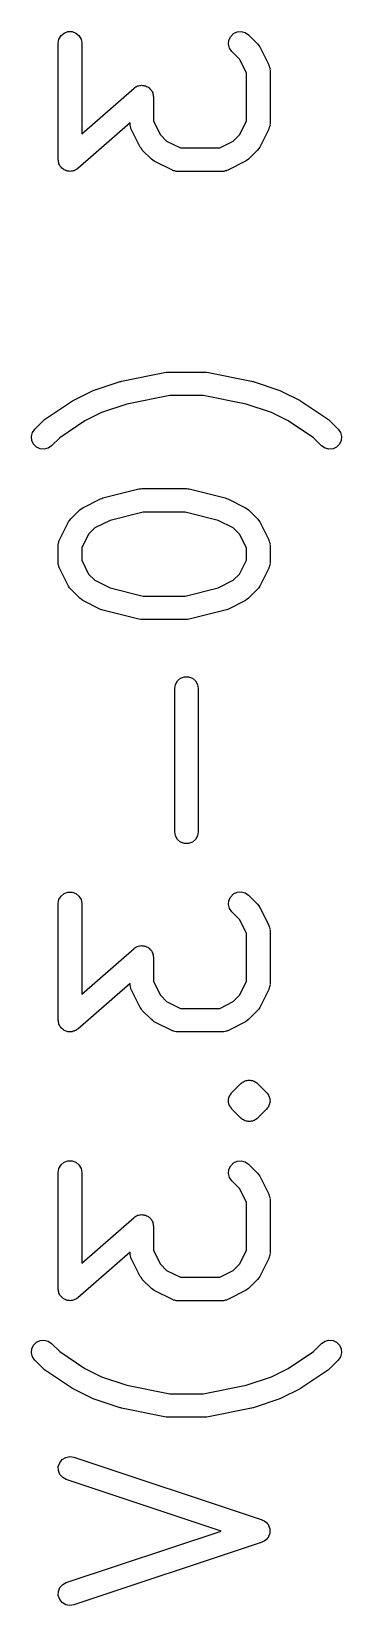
# Model space of a CAD drawing. Extents: x 91.3 to 189.8, y -113.5 to -60.4.
# Drawn here: x 161.28 to 162.6, y -80.68 to -73.99 of the extents above; entities that cross this region are included whole.
import ezdxf

# ---------------------------------------------------------------- set-up
doc = ezdxf.new("R2010")
doc.units = 0
doc.header["$MEASUREMENT"] = 0
doc.layers.add('BLACK', color=7, linetype='CONTINUOUS')

msp = doc.modelspace()

# ---------------------------------------------------------------- linework, layer by layer
at = {"layer": 'Black'}
for p, q in [((161.417, -73.9953), (161.433, -73.9893)), ((161.433, -73.9893), (161.451, -73.9893)), ((161.451, -73.9893), (161.467, -73.9953)), ((162.137, -73.9976), (162.153, -73.9903)), ((162.153, -73.9903), (162.17, -73.9888)), ((162.17, -73.9888), (162.187, -73.9933)), ((162.187, -73.9933), (162.201, -74.0032)), ((161.392, -74.0386), (161.395, -74.0215)), ((161.392, -74.5338), (161.392, -74.0386)), ((161.395, -74.0215), (161.404, -74.0064)), ((161.404, -74.0064), (161.417, -73.9953)), ((161.467, -73.9953), (161.48, -74.0064)), ((161.48, -74.0064), (161.489, -74.0215)), ((161.489, -74.0215), (161.492, -74.0386)), ((161.492, -74.0386), (161.492, -74.4236)), ((162.116, -74.0429), (162.117, -74.0256)), ((162.12, -74.0597), (162.116, -74.0429)), ((162.117, -74.0256), (162.125, -74.0099)), ((162.13, -74.0739), (162.12, -74.0597)), ((162.125, -74.0099), (162.137, -73.9976)), ((162.201, -74.0032), (162.239, -74.0413)), ((162.239, -74.0413), (162.244, -74.0479)), ((162.244, -74.0479), (162.249, -74.0543)), ((162.249, -74.0543), (162.287, -74.1305)), ((162.163, -74.1063), (162.13, -74.0739)), ((162.192, -74.1647), (162.163, -74.1063)), ((162.192, -74.3696), (162.192, -74.1647)), ((162.287, -74.1305), (162.287, -74.1333)), ((162.287, -74.1333), (162.289, -74.1358)), ((162.289, -74.1358), (162.29, -74.1415)), ((162.29, -74.1415), (162.292, -74.1471)), ((162.292, -74.1471), (162.291, -74.15)), ((162.291, -74.15), (162.292, -74.1529)), ((162.292, -74.1529), (162.292, -74.3814)), ((161.492, -74.4236), (161.714, -74.2295)), ((161.714, -74.2295), (161.718, -74.227)), ((161.718, -74.227), (161.722, -74.2238)), ((161.722, -74.2238), (161.725, -74.2225)), ((161.725, -74.2225), (161.729, -74.2205)), ((161.729, -74.2205), (161.733, -74.2196)), ((161.733, -74.2196), (161.738, -74.2179)), ((161.738, -74.2179), (161.742, -74.2179)), ((161.742, -74.2179), (161.746, -74.2172)), ((161.746, -74.2172), (161.75, -74.2179)), ((161.75, -74.2179), (161.755, -74.2179)), ((161.755, -74.2179), (161.759, -74.2192)), ((161.759, -74.2192), (161.763, -74.2198)), ((161.763, -74.2198), (161.767, -74.2222)), ((161.767, -74.2222), (161.772, -74.2238)), ((161.772, -74.2238), (161.775, -74.2263)), ((161.775, -74.2263), (161.778, -74.2282)), ((161.778, -74.2282), (161.781, -74.2319)), ((161.781, -74.2319), (161.785, -74.235)), ((161.785, -74.235), (161.787, -74.2383)), ((161.787, -74.2383), (161.789, -74.2413)), ((161.789, -74.2413), (161.791, -74.2458)), ((161.791, -74.2458), (161.794, -74.25)), ((161.794, -74.25), (161.794, -74.2538)), ((161.794, -74.2538), (161.796, -74.2574)), ((161.796, -74.2574), (161.796, -74.2623)), ((161.796, -74.2623), (161.797, -74.2671)), ((161.797, -74.2671), (161.797, -74.3696)), ((161.697, -74.3773), (161.475, -74.5714)), ((161.697, -74.3814), (161.697, -74.3773)), ((161.697, -74.3843), (161.697, -74.3814)), ((161.697, -74.3871), (161.697, -74.3843)), ((161.699, -74.3928), (161.697, -74.3871)), ((161.7, -74.3985), (161.699, -74.3928)), ((161.797, -74.3696), (161.826, -74.428)), ((162.163, -74.428), (162.192, -74.3696)), ((162.29, -74.3928), (162.289, -74.3985)), ((162.292, -74.3871), (162.29, -74.3928)), ((162.292, -74.3814), (162.291, -74.3843)), ((162.291, -74.3843), (162.292, -74.3871)), ((161.701, -74.401), (161.7, -74.3985)), ((161.702, -74.4038), (161.701, -74.401)), ((161.74, -74.48), (161.702, -74.4038)), ((161.826, -74.428), (161.852, -74.4546)), ((161.852, -74.4546), (161.911, -74.4838)), ((162.078, -74.4838), (162.136, -74.4546)), ((162.136, -74.4546), (162.163, -74.428)), ((162.287, -74.4038), (162.249, -74.48)), ((162.289, -74.3985), (162.287, -74.401)), ((162.287, -74.401), (162.287, -74.4038)), ((161.745, -74.4864), (161.74, -74.48)), ((161.749, -74.493), (161.745, -74.4864)), ((161.788, -74.5311), (161.749, -74.493)), ((161.911, -74.4838), (162.078, -74.4838)), ((162.239, -74.493), (162.201, -74.5311)), ((162.244, -74.4864), (162.239, -74.493)), ((162.249, -74.48), (162.244, -74.4864)), ((161.393, -74.5386), (161.392, -74.5338)), ((161.393, -74.5435), (161.393, -74.5386)), ((161.394, -74.5471), (161.393, -74.5435)), ((161.395, -74.5509), (161.394, -74.5471)), ((161.397, -74.5551), (161.395, -74.5509)), ((161.399, -74.5597), (161.397, -74.5551)), ((161.402, -74.5626), (161.399, -74.5597)), ((161.404, -74.566), (161.402, -74.5626)), ((161.407, -74.5691), (161.404, -74.566)), ((161.411, -74.5728), (161.407, -74.5691)), ((161.414, -74.5746), (161.411, -74.5728)), ((161.417, -74.5771), (161.414, -74.5746)), ((161.421, -74.5788), (161.417, -74.5771)), ((161.426, -74.5811), (161.421, -74.5788)), ((161.43, -74.5817), (161.426, -74.5811)), ((161.433, -74.5831), (161.43, -74.5817)), ((161.438, -74.5831), (161.433, -74.5831)), ((161.443, -74.5838), (161.438, -74.5831)), ((161.447, -74.5831), (161.443, -74.5838)), ((161.451, -74.5831), (161.447, -74.5831)), ((161.455, -74.5814), (161.451, -74.5831)), ((161.46, -74.5804), (161.455, -74.5814)), ((161.463, -74.5784), (161.46, -74.5804)), ((161.467, -74.5771), (161.463, -74.5784)), ((161.471, -74.574), (161.467, -74.5771)), ((161.475, -74.5714), (161.471, -74.574)), ((161.794, -74.5357), (161.788, -74.5311)), ((161.8, -74.5404), (161.794, -74.5357)), ((161.877, -74.5785), (161.8, -74.5404)), ((161.879, -74.5794), (161.877, -74.5785)), ((161.882, -74.5808), (161.879, -74.5794)), ((161.888, -74.5818), (161.882, -74.5808)), ((161.893, -74.5835), (161.888, -74.5818)), ((161.896, -74.5833), (161.893, -74.5835)), ((161.899, -74.5838), (161.896, -74.5833)), ((162.09, -74.5838), (161.899, -74.5838)), ((162.092, -74.5833), (162.09, -74.5838)), ((162.095, -74.5835), (162.092, -74.5833)), ((162.101, -74.5818), (162.095, -74.5835)), ((162.107, -74.5808), (162.101, -74.5818)), ((162.109, -74.5794), (162.107, -74.5808)), ((162.112, -74.5785), (162.109, -74.5794)), ((162.188, -74.5404), (162.112, -74.5785)), ((162.195, -74.5357), (162.188, -74.5404)), ((162.201, -74.5311), (162.195, -74.5357)), ((161.661, -75.4753), (161.851, -75.4372)), ((161.851, -75.4372), (161.856, -75.4371)), ((161.856, -75.4371), (161.861, -75.4362)), ((161.861, -75.4362), (162.013, -75.4362)), ((162.013, -75.4362), (162.018, -75.4371)), ((162.018, -75.4371), (162.023, -75.4372)), ((162.023, -75.4372), (162.214, -75.4753)), ((161.458, -75.5558), (161.534, -75.5177)), ((161.534, -75.5177), (161.537, -75.5166)), ((161.537, -75.5166), (161.54, -75.5149)), ((161.54, -75.5149), (161.655, -75.4769)), ((161.655, -75.4769), (161.658, -75.4764)), ((161.658, -75.4764), (161.661, -75.4753)), ((162.214, -75.4753), (162.217, -75.4764)), ((162.217, -75.4764), (162.22, -75.4769)), ((162.22, -75.4769), (162.334, -75.5149)), ((162.334, -75.5149), (162.337, -75.5166)), ((162.337, -75.5166), (162.34, -75.5177)), ((162.34, -75.5177), (162.417, -75.5558)), ((161.338, -75.6351), (161.452, -75.5589)), ((161.452, -75.5589), (161.455, -75.5576)), ((161.455, -75.5576), (161.458, -75.5558)), ((161.683, -75.5727), (161.575, -75.6087)), ((161.866, -75.5362), (161.683, -75.5727)), ((162.008, -75.5362), (161.866, -75.5362)), ((162.191, -75.5727), (162.008, -75.5362)), ((162.299, -75.6087), (162.191, -75.5727)), ((162.417, -75.5558), (162.419, -75.5576)), ((162.419, -75.5576), (162.422, -75.5589)), ((162.422, -75.5589), (162.536, -75.6351)), ((161.292, -75.6794), (161.33, -75.6413)), ((161.33, -75.6413), (161.334, -75.6385)), ((161.334, -75.6385), (161.338, -75.6351)), ((161.505, -75.6438), (161.398, -75.7155)), ((161.575, -75.6087), (161.505, -75.6438)), ((162.369, -75.6438), (162.299, -75.6087)), ((162.477, -75.7155), (162.369, -75.6438)), ((162.536, -75.6351), (162.54, -75.6385)), ((162.54, -75.6385), (162.544, -75.6413)), ((162.544, -75.6413), (162.582, -75.6794)), ((161.278, -75.7104), (161.282, -75.6936)), ((161.279, -75.7277), (161.278, -75.7104)), ((161.287, -75.7434), (161.279, -75.7277)), ((161.282, -75.6936), (161.292, -75.6794)), ((161.398, -75.7155), (161.363, -75.7501)), ((162.511, -75.7501), (162.477, -75.7155)), ((162.582, -75.6794), (162.592, -75.6936)), ((162.595, -75.7277), (162.588, -75.7434)), ((162.592, -75.6936), (162.596, -75.7104)), ((162.596, -75.7104), (162.595, -75.7277)), ((161.299, -75.7557), (161.287, -75.7434)), ((161.315, -75.7631), (161.299, -75.7557)), ((161.332, -75.7646), (161.315, -75.7631)), ((161.349, -75.7601), (161.332, -75.7646)), ((161.363, -75.7501), (161.349, -75.7601)), ((162.526, -75.7601), (162.511, -75.7501)), ((162.542, -75.7646), (162.526, -75.7601)), ((162.56, -75.7631), (162.542, -75.7646)), ((162.575, -75.7557), (162.56, -75.7631)), ((162.588, -75.7434), (162.575, -75.7557)), ((161.582, -75.971), (161.735, -75.9329)), ((161.735, -75.9329), (161.741, -75.9325)), ((161.741, -75.9325), (161.747, -75.9314)), ((161.747, -75.9314), (161.937, -75.9314)), ((161.937, -75.9314), (161.943, -75.9325)), ((161.943, -75.9325), (161.949, -75.9329)), ((161.949, -75.9329), (162.102, -75.971)), ((161.496, -76.0129), (161.572, -75.9748)), ((161.572, -75.9748), (161.577, -75.9732)), ((161.577, -75.9732), (161.582, -75.971)), ((162.102, -75.971), (162.107, -75.9732)), ((162.107, -75.9732), (162.112, -75.9748)), ((162.112, -75.9748), (162.188, -76.0129)), ((161.435, -76.0734), (161.44, -76.0669)), ((161.44, -76.0669), (161.445, -76.0604)), ((161.445, -76.0604), (161.483, -76.0223)), ((161.483, -76.0223), (161.489, -76.0177)), ((161.489, -76.0177), (161.496, -76.0129)), ((161.612, -76.0667), (161.548, -76.0987)), ((161.753, -76.0314), (161.612, -76.0667)), ((161.931, -76.0314), (161.753, -76.0314)), ((162.072, -76.0667), (161.931, -76.0314)), ((162.136, -76.0987), (162.072, -76.0667)), ((162.188, -76.0129), (162.195, -76.0177)), ((162.195, -76.0177), (162.201, -76.0223)), ((162.201, -76.0223), (162.239, -76.0604)), ((162.239, -76.0604), (162.244, -76.0669)), ((162.244, -76.0669), (162.249, -76.0734)), ((161.397, -76.1495), (161.435, -76.0734)), ((161.521, -76.1253), (161.492, -76.1837)), ((161.548, -76.0987), (161.521, -76.1253)), ((162.163, -76.1253), (162.136, -76.0987)), ((162.192, -76.1837), (162.163, -76.1253)), ((162.249, -76.0734), (162.287, -76.1495)), ((161.392, -76.1662), (161.394, -76.1606)), ((161.392, -76.1691), (161.392, -76.1662)), ((161.392, -76.1719), (161.392, -76.1691)), ((161.392, -76.2481), (161.392, -76.1719)), ((161.394, -76.1606), (161.395, -76.1548)), ((161.395, -76.1548), (161.396, -76.1523)), ((161.396, -76.1523), (161.397, -76.1495)), ((161.492, -76.1837), (161.492, -76.2363)), ((162.192, -76.2363), (162.192, -76.1837)), ((162.287, -76.1495), (162.287, -76.1523)), ((162.287, -76.1523), (162.289, -76.1548)), ((162.289, -76.1548), (162.29, -76.1606)), ((162.29, -76.1606), (162.292, -76.1662)), ((162.292, -76.1662), (162.291, -76.1691)), ((162.291, -76.1691), (162.292, -76.1719)), ((162.292, -76.1719), (162.292, -76.2481)), ((161.392, -76.2509), (161.392, -76.2481)), ((161.392, -76.2538), (161.392, -76.2509)), ((161.394, -76.2594), (161.392, -76.2538)), ((161.395, -76.2652), (161.394, -76.2594)), ((161.396, -76.2677), (161.395, -76.2652)), ((161.397, -76.2705), (161.396, -76.2677)), ((161.492, -76.2363), (161.521, -76.2947)), ((162.163, -76.2947), (162.192, -76.2363)), ((162.289, -76.2652), (162.287, -76.2677)), ((162.287, -76.2677), (162.287, -76.2705)), ((162.29, -76.2594), (162.289, -76.2652)), ((162.292, -76.2538), (162.29, -76.2594)), ((162.292, -76.2481), (162.291, -76.2509)), ((162.291, -76.2509), (162.292, -76.2538)), ((161.435, -76.3466), (161.397, -76.2705)), ((161.521, -76.2947), (161.548, -76.3213)), ((161.548, -76.3213), (161.612, -76.3533)), ((162.072, -76.3533), (162.136, -76.3213)), ((162.136, -76.3213), (162.163, -76.2947)), ((162.287, -76.2705), (162.249, -76.3466)), ((161.44, -76.3531), (161.435, -76.3466)), ((161.445, -76.3596), (161.44, -76.3531)), ((161.483, -76.3977), (161.445, -76.3596)), ((161.489, -76.4023), (161.483, -76.3977)), ((161.612, -76.3533), (161.753, -76.3886)), ((161.753, -76.3886), (161.931, -76.3886)), ((161.931, -76.3886), (162.072, -76.3533)), ((162.201, -76.3977), (162.195, -76.4023)), ((162.239, -76.3596), (162.201, -76.3977)), ((162.244, -76.3531), (162.239, -76.3596)), ((162.249, -76.3466), (162.244, -76.3531)), ((161.496, -76.4071), (161.489, -76.4023)), ((161.572, -76.4452), (161.496, -76.4071)), ((161.577, -76.4468), (161.572, -76.4452)), ((161.582, -76.449), (161.577, -76.4468)), ((161.735, -76.4871), (161.582, -76.449)), ((162.102, -76.449), (161.949, -76.4871)), ((162.107, -76.4468), (162.102, -76.449)), ((162.112, -76.4452), (162.107, -76.4468)), ((162.188, -76.4071), (162.112, -76.4452)), ((162.195, -76.4023), (162.188, -76.4071)), ((161.741, -76.4875), (161.735, -76.4871)), ((161.747, -76.4886), (161.741, -76.4875)), ((161.937, -76.4886), (161.747, -76.4886)), ((161.943, -76.4875), (161.937, -76.4886)), ((161.949, -76.4871), (161.943, -76.4875)), ((161.912, -76.7381), (161.928, -76.7322)), ((161.928, -76.7322), (161.946, -76.7322)), ((161.946, -76.7322), (161.962, -76.7381)), ((161.887, -76.7814), (161.89, -76.7643)), ((161.887, -77.391), (161.887, -76.7814)), ((161.89, -76.7643), (161.899, -76.7493)), ((161.899, -76.7493), (161.912, -76.7381)), ((161.962, -76.7381), (161.975, -76.7493)), ((161.975, -76.7493), (161.984, -76.7643)), ((161.984, -76.7643), (161.987, -76.7814)), ((161.987, -76.7814), (161.987, -77.391)), ((161.89, -77.4081), (161.887, -77.391)), ((161.987, -77.391), (161.984, -77.4081)), ((161.899, -77.4231), (161.89, -77.4081)), ((161.912, -77.4343), (161.899, -77.4231)), ((161.928, -77.4402), (161.912, -77.4343)), ((161.946, -77.4402), (161.928, -77.4402)), ((161.962, -77.4343), (161.946, -77.4402)), ((161.975, -77.4231), (161.962, -77.4343)), ((161.984, -77.4081), (161.975, -77.4231)), ((161.395, -77.6786), (161.404, -77.6636)), ((161.404, -77.6636), (161.417, -77.6524)), ((161.417, -77.6524), (161.433, -77.6465)), ((161.433, -77.6465), (161.451, -77.6465)), ((161.451, -77.6465), (161.467, -77.6524)), ((161.467, -77.6524), (161.48, -77.6636)), ((161.48, -77.6636), (161.489, -77.6786)), ((162.117, -77.6828), (162.125, -77.667)), ((162.125, -77.667), (162.137, -77.6548)), ((162.137, -77.6548), (162.153, -77.6474)), ((162.153, -77.6474), (162.17, -77.6459)), ((162.17, -77.6459), (162.187, -77.6504)), ((162.187, -77.6504), (162.201, -77.6604)), ((162.201, -77.6604), (162.239, -77.6985)), ((161.392, -77.6957), (161.395, -77.6786)), ((161.392, -78.191), (161.392, -77.6957)), ((161.489, -77.6786), (161.492, -77.6957)), ((161.492, -77.6957), (161.492, -78.0808)), ((162.116, -77.7001), (162.117, -77.6828)), ((162.12, -77.7168), (162.116, -77.7001)), ((162.13, -77.7311), (162.12, -77.7168)), ((162.163, -77.7634), (162.13, -77.7311)), ((162.239, -77.6985), (162.244, -77.705)), ((162.244, -77.705), (162.249, -77.7115)), ((162.249, -77.7115), (162.287, -77.7876)), ((162.192, -77.8218), (162.163, -77.7634)), ((162.287, -77.7876), (162.287, -77.7904)), ((162.287, -77.7904), (162.289, -77.7929)), ((162.289, -77.7929), (162.29, -77.7987)), ((162.29, -77.7987), (162.292, -77.8043)), ((162.292, -77.8043), (162.291, -77.8072)), ((162.192, -78.0268), (162.192, -77.8218)), ((162.291, -77.8072), (162.292, -77.81)), ((162.292, -77.81), (162.292, -78.0386)), ((161.492, -78.0808), (161.714, -77.8867)), ((161.714, -77.8867), (161.718, -77.8841)), ((161.718, -77.8841), (161.722, -77.881)), ((161.722, -77.881), (161.725, -77.8797)), ((161.725, -77.8797), (161.729, -77.8777)), ((161.729, -77.8777), (161.733, -77.8767)), ((161.733, -77.8767), (161.738, -77.875)), ((161.738, -77.875), (161.742, -77.875)), ((161.742, -77.875), (161.746, -77.8743)), ((161.746, -77.8743), (161.75, -77.875)), ((161.75, -77.875), (161.755, -77.875)), ((161.755, -77.875), (161.759, -77.8764)), ((161.759, -77.8764), (161.763, -77.877)), ((161.763, -77.877), (161.767, -77.8793)), ((161.767, -77.8793), (161.772, -77.881)), ((161.772, -77.881), (161.775, -77.8835)), ((161.775, -77.8835), (161.778, -77.8853)), ((161.778, -77.8853), (161.781, -77.889)), ((161.781, -77.889), (161.785, -77.8921)), ((161.785, -77.8921), (161.787, -77.8955)), ((161.787, -77.8955), (161.789, -77.8984)), ((161.789, -77.8984), (161.791, -77.903)), ((161.791, -77.903), (161.794, -77.9072)), ((161.794, -77.9072), (161.794, -77.911)), ((161.794, -77.911), (161.796, -77.9146)), ((161.796, -77.9146), (161.796, -77.9195)), ((161.796, -77.9195), (161.797, -77.9243)), ((161.797, -77.9243), (161.797, -78.0268)), ((161.697, -78.0345), (161.475, -78.2286)), ((161.697, -78.0386), (161.697, -78.0345)), ((161.697, -78.0414), (161.697, -78.0386)), ((161.697, -78.0443), (161.697, -78.0414)), ((161.699, -78.0499), (161.697, -78.0443)), ((161.7, -78.0557), (161.699, -78.0499)), ((161.701, -78.0582), (161.7, -78.0557)), ((161.702, -78.0609), (161.701, -78.0582)), ((161.74, -78.1371), (161.702, -78.0609)), ((161.797, -78.0268), (161.826, -78.0851)), ((162.163, -78.0851), (162.192, -78.0268)), ((162.287, -78.0609), (162.249, -78.1371)), ((162.289, -78.0557), (162.287, -78.0582)), ((162.287, -78.0582), (162.287, -78.0609)), ((162.29, -78.0499), (162.289, -78.0557)), ((162.292, -78.0443), (162.29, -78.0499)), ((162.292, -78.0386), (162.291, -78.0414)), ((162.291, -78.0414), (162.292, -78.0443)), ((161.745, -78.1436), (161.74, -78.1371)), ((161.826, -78.0851), (161.852, -78.1118)), ((161.852, -78.1118), (161.911, -78.141)), ((161.911, -78.141), (162.078, -78.141)), ((162.078, -78.141), (162.136, -78.1118)), ((162.136, -78.1118), (162.163, -78.0851)), ((162.249, -78.1371), (162.244, -78.1436)), ((161.393, -78.1958), (161.392, -78.191)), ((161.393, -78.2007), (161.393, -78.1958)), ((161.394, -78.2043), (161.393, -78.2007)), ((161.395, -78.2081), (161.394, -78.2043)), ((161.397, -78.2123), (161.395, -78.2081)), ((161.749, -78.1501), (161.745, -78.1436)), ((161.788, -78.1882), (161.749, -78.1501)), ((161.794, -78.1928), (161.788, -78.1882)), ((161.8, -78.1976), (161.794, -78.1928)), ((161.877, -78.2357), (161.8, -78.1976)), ((162.188, -78.1976), (162.112, -78.2357)), ((162.195, -78.1928), (162.188, -78.1976)), ((162.201, -78.1882), (162.195, -78.1928)), ((162.239, -78.1501), (162.201, -78.1882)), ((162.244, -78.1436), (162.239, -78.1501)), ((161.399, -78.2168), (161.397, -78.2123)), ((161.402, -78.2198), (161.399, -78.2168)), ((161.404, -78.2231), (161.402, -78.2198)), ((161.407, -78.2262), (161.404, -78.2231)), ((161.411, -78.2299), (161.407, -78.2262)), ((161.414, -78.2318), (161.411, -78.2299)), ((161.417, -78.2343), (161.414, -78.2318)), ((161.421, -78.2359), (161.417, -78.2343)), ((161.426, -78.2383), (161.421, -78.2359)), ((161.43, -78.2389), (161.426, -78.2383)), ((161.433, -78.2402), (161.43, -78.2389)), ((161.438, -78.2402), (161.433, -78.2402)), ((161.443, -78.2409), (161.438, -78.2402)), ((161.447, -78.2402), (161.443, -78.2409)), ((161.451, -78.2402), (161.447, -78.2402)), ((161.455, -78.2385), (161.451, -78.2402)), ((161.46, -78.2376), (161.455, -78.2385)), ((161.463, -78.2356), (161.46, -78.2376)), ((161.467, -78.2343), (161.463, -78.2356)), ((161.471, -78.2311), (161.467, -78.2343)), ((161.475, -78.2286), (161.471, -78.2311)), ((161.879, -78.2365), (161.877, -78.2357)), ((161.882, -78.2379), (161.879, -78.2365)), ((161.888, -78.239), (161.882, -78.2379)), ((161.893, -78.2406), (161.888, -78.239)), ((161.896, -78.2405), (161.893, -78.2406)), ((161.899, -78.241), (161.896, -78.2405)), ((162.09, -78.241), (161.899, -78.241)), ((162.092, -78.2405), (162.09, -78.241)), ((162.095, -78.2406), (162.092, -78.2405)), ((162.101, -78.239), (162.095, -78.2406)), ((162.107, -78.2379), (162.101, -78.239)), ((162.109, -78.2365), (162.107, -78.2379)), ((162.112, -78.2357), (162.109, -78.2365)), ((162.13, -78.4985), (162.168, -78.4604)), ((162.168, -78.4604), (162.172, -78.4578)), ((162.172, -78.4578), (162.175, -78.4548)), ((162.175, -78.4548), (162.179, -78.4529)), ((162.179, -78.4529), (162.183, -78.4504)), ((162.183, -78.4504), (162.187, -78.4493)), ((162.187, -78.4493), (162.191, -78.4474)), ((162.191, -78.4474), (162.195, -78.447)), ((162.195, -78.447), (162.199, -78.4459)), ((162.199, -78.4459), (162.204, -78.4463)), ((162.204, -78.4463), (162.208, -78.4459)), ((162.208, -78.4459), (162.212, -78.447)), ((162.212, -78.447), (162.217, -78.4474)), ((162.217, -78.4474), (162.221, -78.4493)), ((162.221, -78.4493), (162.225, -78.4504)), ((162.225, -78.4504), (162.229, -78.4529)), ((162.229, -78.4529), (162.232, -78.4548)), ((162.232, -78.4548), (162.236, -78.4579)), ((162.236, -78.4579), (162.239, -78.4604)), ((162.239, -78.4604), (162.277, -78.4985)), ((162.116, -78.5251), (162.117, -78.5231)), ((162.116, -78.5273), (162.116, -78.5251)), ((162.116, -78.5295), (162.116, -78.5273)), ((162.116, -78.5338), (162.116, -78.5295)), ((162.116, -78.5382), (162.116, -78.5338)), ((162.116, -78.5403), (162.116, -78.5382)), ((162.116, -78.5425), (162.116, -78.5403)), ((162.117, -78.5446), (162.116, -78.5425)), ((162.117, -78.5209), (162.119, -78.5169)), ((162.117, -78.5231), (162.117, -78.5209)), ((162.119, -78.5169), (162.12, -78.5127)), ((162.12, -78.5127), (162.122, -78.5109)), ((162.122, -78.5088), (162.124, -78.5071)), ((162.122, -78.5109), (162.122, -78.5088)), ((162.124, -78.5071), (162.125, -78.5051)), ((162.125, -78.5051), (162.128, -78.502)), ((162.128, -78.502), (162.13, -78.4985)), ((162.277, -78.4985), (162.28, -78.502)), ((162.28, -78.502), (162.283, -78.5051)), ((162.283, -78.5051), (162.284, -78.5071)), ((162.284, -78.5071), (162.285, -78.5088)), ((162.285, -78.5088), (162.286, -78.5109)), ((162.286, -78.5109), (162.287, -78.5127)), ((162.287, -78.5127), (162.288, -78.5169)), ((162.288, -78.5169), (162.29, -78.5209)), ((162.29, -78.5209), (162.29, -78.5231)), ((162.29, -78.5231), (162.291, -78.5251)), ((162.291, -78.5425), (162.29, -78.5446)), ((162.291, -78.5251), (162.291, -78.5273)), ((162.291, -78.5273), (162.292, -78.5295)), ((162.292, -78.5295), (162.291, -78.5338)), ((162.291, -78.5338), (162.292, -78.5382)), ((162.292, -78.5382), (162.291, -78.5403)), ((162.291, -78.5403), (162.291, -78.5425)), ((162.117, -78.5468), (162.117, -78.5446)), ((162.119, -78.5507), (162.117, -78.5468)), ((162.12, -78.5549), (162.119, -78.5507)), ((162.122, -78.5567), (162.12, -78.5549)), ((162.122, -78.5588), (162.122, -78.5567)), ((162.124, -78.5605), (162.122, -78.5588)), ((162.125, -78.5625), (162.124, -78.5605)), ((162.128, -78.5656), (162.125, -78.5625)), ((162.13, -78.5692), (162.128, -78.5656)), ((162.168, -78.6073), (162.13, -78.5692)), ((162.172, -78.6098), (162.168, -78.6073)), ((162.175, -78.6129), (162.172, -78.6098)), ((162.236, -78.6098), (162.232, -78.6129)), ((162.239, -78.6073), (162.236, -78.6098)), ((162.277, -78.5692), (162.239, -78.6073)), ((162.28, -78.5656), (162.277, -78.5692)), ((162.283, -78.5625), (162.28, -78.5656)), ((162.284, -78.5605), (162.283, -78.5625)), ((162.285, -78.5588), (162.284, -78.5605)), ((162.286, -78.5567), (162.285, -78.5588)), ((162.287, -78.5549), (162.286, -78.5567)), ((162.288, -78.5507), (162.287, -78.5549)), ((162.29, -78.5468), (162.288, -78.5507)), ((162.29, -78.5446), (162.29, -78.5468)), ((162.179, -78.6147), (162.175, -78.6129)), ((162.183, -78.6172), (162.179, -78.6147)), ((162.187, -78.6184), (162.183, -78.6172)), ((162.191, -78.6202), (162.187, -78.6184)), ((162.195, -78.6206), (162.191, -78.6202)), ((162.199, -78.6217), (162.195, -78.6206)), ((162.204, -78.6213), (162.199, -78.6217)), ((162.208, -78.6217), (162.204, -78.6213)), ((162.212, -78.6206), (162.208, -78.6217)), ((162.217, -78.6202), (162.212, -78.6206)), ((162.221, -78.6184), (162.217, -78.6202)), ((162.225, -78.6172), (162.221, -78.6184)), ((162.229, -78.6147), (162.225, -78.6172)), ((162.232, -78.6129), (162.229, -78.6147)), ((161.395, -78.8215), (161.404, -78.8064)), ((161.404, -78.8064), (161.417, -78.7953)), ((161.417, -78.7953), (161.433, -78.7893)), ((161.433, -78.7893), (161.451, -78.7893)), ((161.451, -78.7893), (161.467, -78.7953)), ((161.467, -78.7953), (161.48, -78.8064)), ((161.48, -78.8064), (161.489, -78.8215)), ((162.117, -78.8256), (162.125, -78.8099)), ((162.125, -78.8099), (162.137, -78.7976)), ((162.137, -78.7976), (162.153, -78.7903)), ((162.153, -78.7903), (162.17, -78.7888)), ((162.17, -78.7888), (162.187, -78.7933)), ((162.187, -78.7933), (162.201, -78.8032)), ((162.201, -78.8032), (162.239, -78.8413)), ((161.392, -78.8386), (161.395, -78.8215)), ((161.392, -79.3338), (161.392, -78.8386)), ((161.489, -78.8215), (161.492, -78.8386)), ((161.492, -78.8386), (161.492, -79.2236)), ((162.116, -78.8429), (162.117, -78.8256)), ((162.12, -78.8597), (162.116, -78.8429)), ((162.13, -78.8739), (162.12, -78.8597)), ((162.163, -78.9063), (162.13, -78.8739)), ((162.239, -78.8413), (162.244, -78.8479)), ((162.244, -78.8479), (162.249, -78.8543)), ((162.249, -78.8543), (162.287, -78.9305)), ((162.192, -78.9647), (162.163, -78.9063)), ((162.287, -78.9305), (162.287, -78.9333)), ((162.287, -78.9333), (162.289, -78.9358)), ((162.289, -78.9358), (162.29, -78.9415)), ((162.29, -78.9415), (162.292, -78.9471)), ((162.192, -79.1696), (162.192, -78.9647)), ((162.292, -78.9471), (162.291, -78.95)), ((162.291, -78.95), (162.292, -78.9529)), ((162.292, -78.9529), (162.292, -79.1814)), ((161.492, -79.2236), (161.714, -79.0295)), ((161.714, -79.0295), (161.718, -79.027)), ((161.718, -79.027), (161.722, -79.0238)), ((161.722, -79.0238), (161.725, -79.0225)), ((161.725, -79.0225), (161.729, -79.0205)), ((161.729, -79.0205), (161.733, -79.0196)), ((161.733, -79.0196), (161.738, -79.0179)), ((161.738, -79.0179), (161.742, -79.0179)), ((161.742, -79.0179), (161.746, -79.0172)), ((161.746, -79.0172), (161.75, -79.0179)), ((161.75, -79.0179), (161.755, -79.0179)), ((161.755, -79.0179), (161.759, -79.0192)), ((161.759, -79.0192), (161.763, -79.0198)), ((161.763, -79.0198), (161.767, -79.0222)), ((161.767, -79.0222), (161.772, -79.0238)), ((161.772, -79.0238), (161.775, -79.0263)), ((161.775, -79.0263), (161.778, -79.0282)), ((161.778, -79.0282), (161.781, -79.0319)), ((161.781, -79.0319), (161.785, -79.035)), ((161.785, -79.035), (161.787, -79.0383)), ((161.787, -79.0383), (161.789, -79.0413)), ((161.789, -79.0413), (161.791, -79.0458)), ((161.791, -79.0458), (161.794, -79.05)), ((161.794, -79.05), (161.794, -79.0538)), ((161.794, -79.0538), (161.796, -79.0574)), ((161.796, -79.0574), (161.796, -79.0623)), ((161.796, -79.0623), (161.797, -79.0671)), ((161.797, -79.0671), (161.797, -79.1696)), ((161.697, -79.1773), (161.475, -79.3714)), ((161.697, -79.1814), (161.697, -79.1773)), ((161.697, -79.1843), (161.697, -79.1814)), ((161.697, -79.1871), (161.697, -79.1843)), ((161.699, -79.1928), (161.697, -79.1871)), ((161.7, -79.1985), (161.699, -79.1928)), ((161.701, -79.201), (161.7, -79.1985)), ((161.702, -79.2038), (161.701, -79.201)), ((161.74, -79.28), (161.702, -79.2038)), ((161.797, -79.1696), (161.826, -79.228)), ((162.163, -79.228), (162.192, -79.1696)), ((162.287, -79.2038), (162.249, -79.28)), ((162.289, -79.1985), (162.287, -79.201)), ((162.287, -79.201), (162.287, -79.2038)), ((162.29, -79.1928), (162.289, -79.1985)), ((162.292, -79.1871), (162.29, -79.1928)), ((162.292, -79.1814), (162.291, -79.1843)), ((162.291, -79.1843), (162.292, -79.1871)), ((161.826, -79.228), (161.852, -79.2546)), ((161.852, -79.2546), (161.911, -79.2838)), ((162.078, -79.2838), (162.136, -79.2546)), ((162.136, -79.2546), (162.163, -79.228)), ((161.393, -79.3386), (161.392, -79.3338)), ((161.393, -79.3435), (161.393, -79.3386)), ((161.394, -79.3471), (161.393, -79.3435)), ((161.745, -79.2864), (161.74, -79.28)), ((161.749, -79.293), (161.745, -79.2864)), ((161.788, -79.3311), (161.749, -79.293)), ((161.794, -79.3357), (161.788, -79.3311)), ((161.8, -79.3404), (161.794, -79.3357)), ((161.877, -79.3785), (161.8, -79.3404)), ((161.911, -79.2838), (162.078, -79.2838)), ((162.188, -79.3404), (162.112, -79.3785)), ((162.195, -79.3357), (162.188, -79.3404)), ((162.201, -79.3311), (162.195, -79.3357)), ((162.239, -79.293), (162.201, -79.3311)), ((162.244, -79.2864), (162.239, -79.293)), ((162.249, -79.28), (162.244, -79.2864)), ((161.395, -79.3509), (161.394, -79.3471)), ((161.397, -79.3551), (161.395, -79.3509)), ((161.399, -79.3597), (161.397, -79.3551)), ((161.402, -79.3626), (161.399, -79.3597)), ((161.404, -79.366), (161.402, -79.3626)), ((161.407, -79.3691), (161.404, -79.366)), ((161.411, -79.3728), (161.407, -79.3691)), ((161.414, -79.3746), (161.411, -79.3728)), ((161.417, -79.3771), (161.414, -79.3746)), ((161.421, -79.3788), (161.417, -79.3771)), ((161.426, -79.3811), (161.421, -79.3788)), ((161.43, -79.3817), (161.426, -79.3811)), ((161.433, -79.3831), (161.43, -79.3817)), ((161.438, -79.3831), (161.433, -79.3831)), ((161.443, -79.3838), (161.438, -79.3831)), ((161.447, -79.3831), (161.443, -79.3838)), ((161.451, -79.3831), (161.447, -79.3831)), ((161.455, -79.3814), (161.451, -79.3831)), ((161.46, -79.3804), (161.455, -79.3814)), ((161.463, -79.3784), (161.46, -79.3804)), ((161.467, -79.3771), (161.463, -79.3784)), ((161.471, -79.374), (161.467, -79.3771)), ((161.475, -79.3714), (161.471, -79.374)), ((161.879, -79.3794), (161.877, -79.3785)), ((161.882, -79.3808), (161.879, -79.3794)), ((161.888, -79.3818), (161.882, -79.3808)), ((161.893, -79.3835), (161.888, -79.3818)), ((161.896, -79.3833), (161.893, -79.3835)), ((161.899, -79.3838), (161.896, -79.3833)), ((162.09, -79.3838), (161.899, -79.3838)), ((162.092, -79.3833), (162.09, -79.3838)), ((162.095, -79.3835), (162.092, -79.3833)), ((162.101, -79.3818), (162.095, -79.3835)), ((162.107, -79.3808), (162.101, -79.3818)), ((162.109, -79.3794), (162.107, -79.3808)), ((162.112, -79.3785), (162.109, -79.3794)), ((161.278, -79.6048), (161.279, -79.5875)), ((161.282, -79.6216), (161.278, -79.6048)), ((161.279, -79.5875), (161.287, -79.5718)), ((161.287, -79.5718), (161.299, -79.5595)), ((161.299, -79.5595), (161.315, -79.5522)), ((161.315, -79.5522), (161.332, -79.5507)), ((161.332, -79.5507), (161.349, -79.5552)), ((161.349, -79.5552), (161.363, -79.5651)), ((161.363, -79.5651), (161.398, -79.5997)), ((161.398, -79.5997), (161.505, -79.6714)), ((162.369, -79.6714), (162.477, -79.5997)), ((162.477, -79.5997), (162.511, -79.5651)), ((162.511, -79.5651), (162.526, -79.5552)), ((162.526, -79.5552), (162.542, -79.5507)), ((162.542, -79.5507), (162.56, -79.5522)), ((162.56, -79.5522), (162.575, -79.5595)), ((162.575, -79.5595), (162.588, -79.5718)), ((162.588, -79.5718), (162.595, -79.5875)), ((162.596, -79.6048), (162.592, -79.6216)), ((162.595, -79.5875), (162.596, -79.6048)), ((161.292, -79.6358), (161.282, -79.6216)), ((161.33, -79.6739), (161.292, -79.6358)), ((161.334, -79.6768), (161.33, -79.6739)), ((161.338, -79.6802), (161.334, -79.6768)), ((161.452, -79.7564), (161.338, -79.6802)), ((161.505, -79.6714), (161.575, -79.7065)), ((162.299, -79.7065), (162.369, -79.6714)), ((162.536, -79.6802), (162.422, -79.7564)), ((162.54, -79.6768), (162.536, -79.6802)), ((162.544, -79.6739), (162.54, -79.6768)), ((162.582, -79.6358), (162.544, -79.6739)), ((162.592, -79.6216), (162.582, -79.6358)), ((161.575, -79.7065), (161.683, -79.7425)), ((161.683, -79.7425), (161.866, -79.779)), ((162.008, -79.779), (162.191, -79.7425)), ((162.191, -79.7425), (162.299, -79.7065)), ((161.455, -79.7576), (161.452, -79.7564)), ((161.458, -79.7595), (161.455, -79.7576)), ((161.534, -79.7976), (161.458, -79.7595)), ((161.537, -79.7986), (161.534, -79.7976)), ((161.54, -79.8003), (161.537, -79.7986)), ((161.655, -79.8384), (161.54, -79.8003)), ((161.866, -79.779), (162.008, -79.779)), ((162.334, -79.8003), (162.22, -79.8384)), ((162.337, -79.7986), (162.334, -79.8003)), ((162.34, -79.7976), (162.337, -79.7986)), ((162.417, -79.7595), (162.34, -79.7976)), ((162.419, -79.7576), (162.417, -79.7595)), ((162.422, -79.7564), (162.419, -79.7576)), ((161.658, -79.8388), (161.655, -79.8384)), ((161.661, -79.84), (161.658, -79.8388)), ((161.851, -79.8781), (161.661, -79.84)), ((161.856, -79.8782), (161.851, -79.8781)), ((161.861, -79.879), (161.856, -79.8782)), ((162.013, -79.879), (161.861, -79.879)), ((162.018, -79.8782), (162.013, -79.879)), ((162.023, -79.8781), (162.018, -79.8782)), ((162.214, -79.84), (162.023, -79.8781)), ((162.217, -79.8388), (162.214, -79.84)), ((162.22, -79.8384), (162.217, -79.8388)), ((161.392, -80.0884), (161.398, -80.0719)), ((161.398, -80.0719), (161.409, -80.0583)), ((161.409, -80.0583), (161.424, -80.0492)), ((161.424, -80.0492), (161.441, -80.0457)), ((161.441, -80.0457), (161.458, -80.0483)), ((161.458, -80.0483), (162.258, -80.3149)), ((161.393, -80.1057), (161.392, -80.0884)), ((161.399, -80.1219), (161.393, -80.1057)), ((161.411, -80.1349), (161.399, -80.1219)), ((161.426, -80.1431), (161.411, -80.1349)), ((162.084, -80.3624), (161.426, -80.1431)), ((162.258, -80.3149), (162.259, -80.3156)), ((162.259, -80.3156), (162.26, -80.3159)), ((162.26, -80.3159), (162.267, -80.3197)), ((162.267, -80.3197), (162.273, -80.3232)), ((162.273, -80.3232), (162.274, -80.3243)), ((162.274, -80.3243), (162.275, -80.325)), ((162.275, -80.325), (162.28, -80.3307)), ((162.28, -80.3307), (162.285, -80.3362)), ((162.285, -80.3362), (162.285, -80.3375)), ((162.285, -80.3375), (162.286, -80.3386)), ((162.286, -80.3386), (162.288, -80.3455)), ((162.288, -80.3455), (162.291, -80.3524)), ((161.426, -80.5816), (162.084, -80.3624)), ((162.258, -80.4098), (161.458, -80.6765)), ((162.259, -80.4092), (162.258, -80.4098)), ((162.26, -80.4089), (162.259, -80.4092)), ((162.267, -80.405), (162.26, -80.4089)), ((162.273, -80.4015), (162.267, -80.405)), ((162.274, -80.4005), (162.273, -80.4015)), ((162.275, -80.3998), (162.274, -80.4005)), ((162.28, -80.394), (162.275, -80.3998)), ((162.285, -80.3886), (162.28, -80.394)), ((162.286, -80.3862), (162.285, -80.3873)), ((162.285, -80.3873), (162.285, -80.3886)), ((162.288, -80.3792), (162.286, -80.3862)), ((162.291, -80.3724), (162.288, -80.3792)), ((162.291, -80.3524), (162.291, -80.3537)), ((162.291, -80.3537), (162.291, -80.355)), ((162.291, -80.355), (162.291, -80.3624)), ((162.291, -80.3624), (162.291, -80.3697)), ((162.291, -80.3697), (162.291, -80.371)), ((162.291, -80.371), (162.291, -80.3724)), ((161.393, -80.619), (161.399, -80.6029)), ((161.399, -80.6029), (161.411, -80.5899)), ((161.411, -80.5899), (161.426, -80.5816)), ((161.392, -80.6364), (161.393, -80.619)), ((161.398, -80.6529), (161.392, -80.6364)), ((161.409, -80.6665), (161.398, -80.6529)), ((161.424, -80.6756), (161.409, -80.6665)), ((161.441, -80.679), (161.424, -80.6756)), ((161.458, -80.6765), (161.441, -80.679))]:
    msp.add_line(p, q, dxfattribs=at)

doc.saveas('drawing.dxf')
